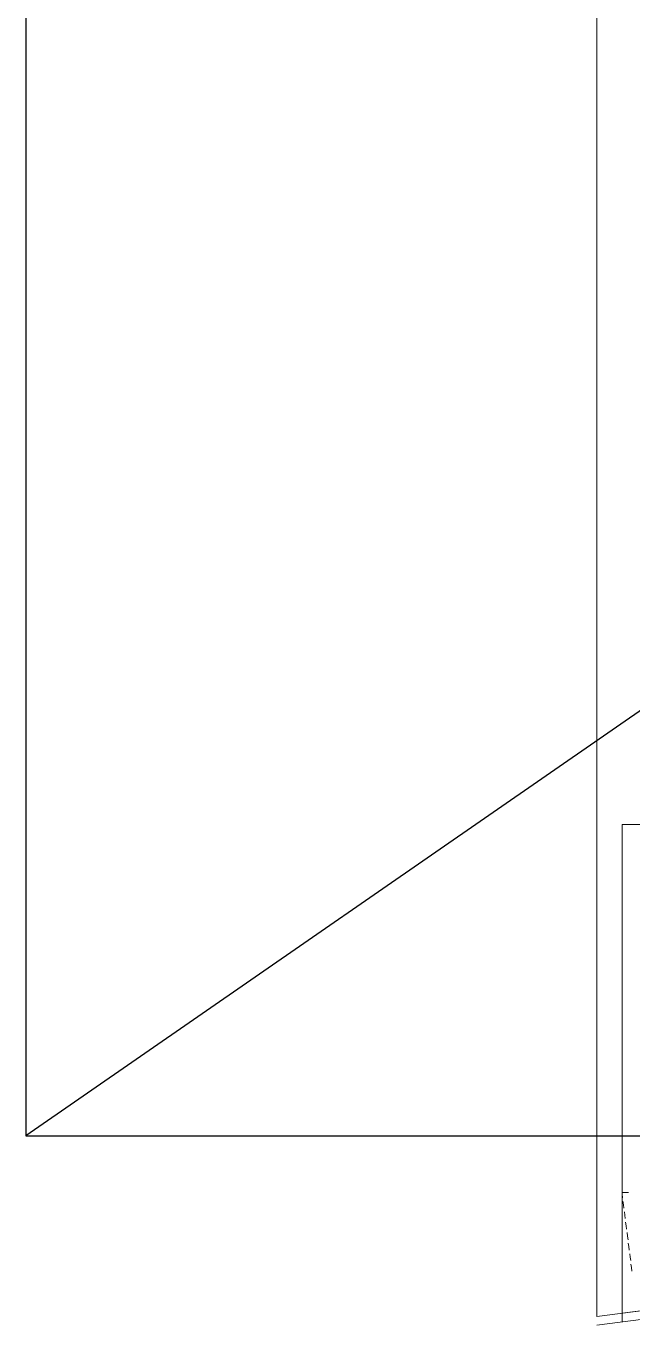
# Model space of a CAD drawing. Header units: millimetres. Extents: x -15161 to 10473752, y -72817 to 33960.
# Drawn here: x -2764 to -1903, y -26364 to -24518 of the extents above; entities that cross this region are included whole.
import ezdxf

# ---------------------------------------------------------------- set-up
doc = ezdxf.new("R2010")
doc.units = ezdxf.units.MM
doc.layers.add('PDF_幾何圖形', color=7, linetype='Continuous')

# ---------------------------------------------------------------- blocks, each defined once
blk = doc.blocks.new('建築底圖1140116')
at = {"layer": 'PDF_幾何圖形', "lineweight": 0}
blk.add_line((-1833.2, -25652.8), (-1917.4, -25652.8), dxfattribs=at)
for points in [[(-1953.2, -21908.9), (-1953.2, -26352.2), (-559.7, -26173.1), (-558, -26185), (-1953.2, -26364.3)], [(-1917.4, -25673.5), (-1917.4, -25653.6)], [(-1917.4, -25703.6), (-1917.4, -25683.7)], [(-1917.4, -25733.6), (-1917.4, -25713.7)], [(-1917.4, -25763.7), (-1917.4, -25743.8)], [(-1917.4, -25793.8), (-1917.4, -25773.9)], [(-1917.4, -25823.8), (-1917.4, -25803.9)], [(-1917.4, -25853.9), (-1917.4, -25833.6)], [(-1917.4, -25884), (-1917.4, -25863.6)], [(-1917.4, -25913.6), (-1917.4, -25893.7)], [(-1917.4, -25943.7), (-1917.4, -25923.8)], [(-1917.4, -25973.7), (-1917.4, -25953.8)], [(-1917.4, -26003.8), (-1917.4, -25983.9)], [(-1917.4, -26033.8), (-1917.4, -26013.9)], [(-1917.4, -26063.9), (-1917.4, -26043.6)], [(-1917.4, -26094), (-1917.4, -26073.6)], [(-1917.4, -26123.6), (-1917.4, -26103.7)], [(-1917.4, -26153.7), (-1917.4, -26133.8)], [(-1917.4, -26183.7), (-1917.4, -26163.8)], [(-1908.1, -26175.7), (-1917.4, -26175.7), (-1917.4, -26178.2), (-1916.6, -26183.3)], [(-1917.4, -26213.8), (-1917.4, -26193.9)], [(-1916.1, -26188.4), (-1915.3, -26193.5), (-1914.9, -26198.1)], [(-1914, -26203.2), (-1913.6, -26208.3), (-1912.8, -26212.9)], [(-1912.3, -26218), (-1911.5, -26223.1), (-1911.1, -26228.2)], [(-1917.4, -26243.8), (-1917.4, -26223.9)], [(-1910.2, -26232.8), (-1909.8, -26237.9), (-1908.9, -26243)], [(-1917.4, -26273.9), (-1917.4, -26254)], [(-1908.5, -26247.7), (-1907.7, -26252.7), (-1907.3, -26257.8)], [(-1906.4, -26262.9), (-1906, -26267.6), (-1905.1, -26272.6)], [(-1917.4, -26304), (-1917.4, -26283.6)], [(-1904.7, -26277.7), (-1903.9, -26282.4), (-1903.4, -26287.5)], [(-1917.4, -26334), (-1917.4, -26313.7)], [(-1917.4, -26359.9), (-1917.4, -26343.8)]]:
    blk.add_lwpolyline(points, dxfattribs=at)
blk.add_lwpolyline([(-1768.4, -25652.8), (-1768.4, -25775.6), (-1878.5, -25775.6), (-1878.5, -26175.7), (-578.2, -26175.7), (-1917.4, -26347.6), (-1917.4, -25652.8)], close=True, dxfattribs=at)

msp = doc.modelspace()

# ---------------------------------------------------------------- linework, layer by layer
at = {"color": 230}
msp.add_line((3360.8703, -21853.7292), (-2764.4316, -26095.5009), dxfattribs=at)
msp.add_lwpolyline([(-2764.4316, -21853.7292), (-2764.4316, -26095.5009), (3360.8703, -26095.5009), (3360.8703, -21853.7292)], close=True)

# ---------------------------------------------------------------- block references
at = {"color": 2}
msp.add_blockref('建築底圖1140116', (0, 0), dxfattribs=at)

doc.saveas('drawing.dxf')
